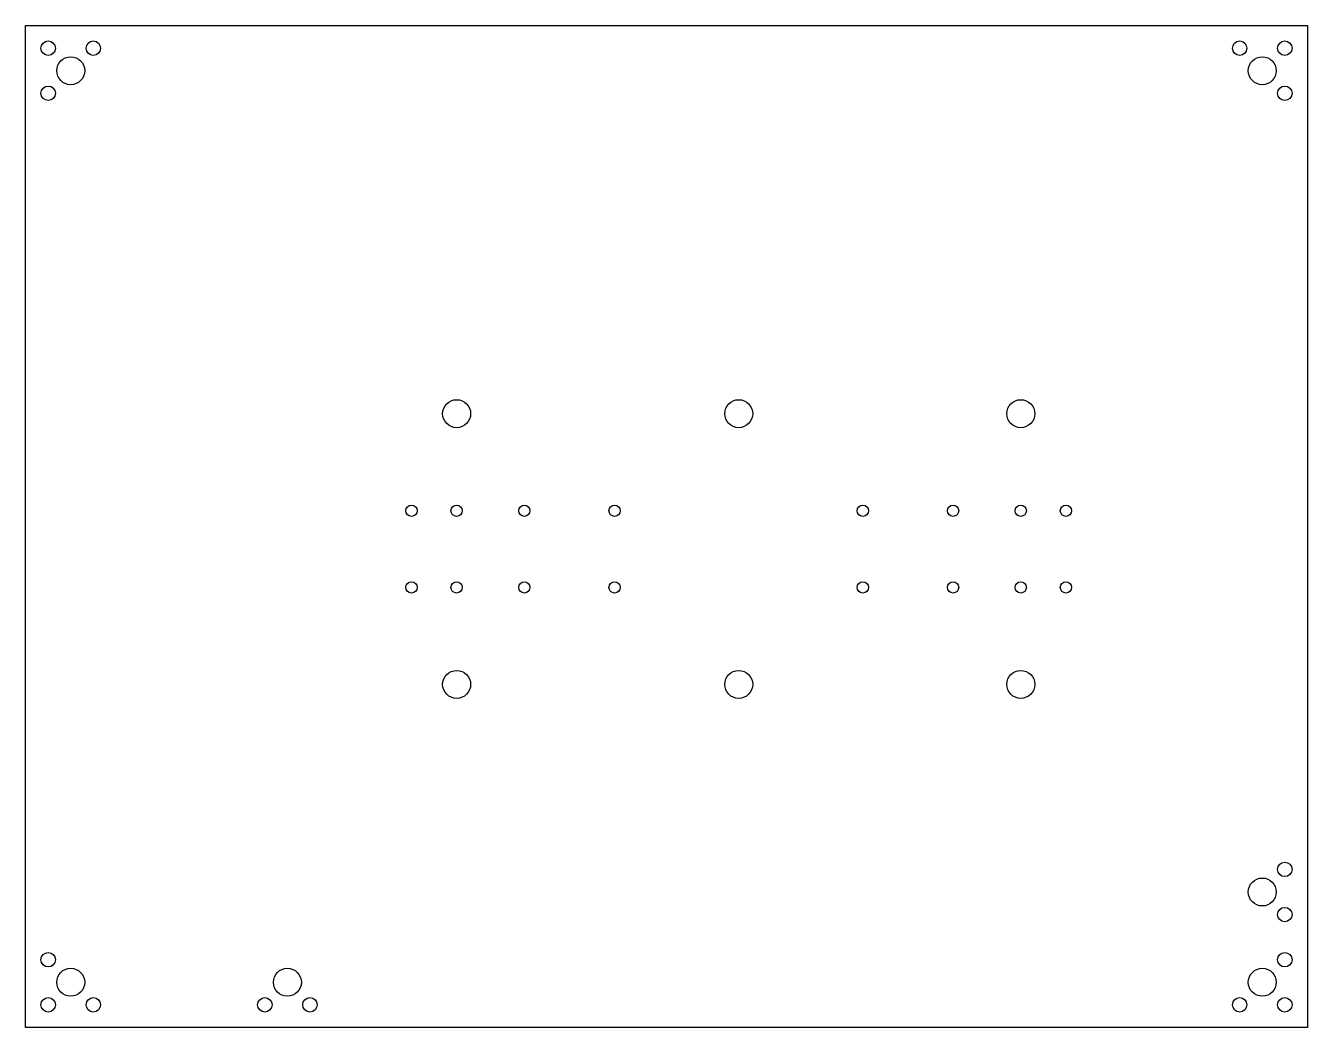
# Model space of a CAD drawing. Header units: millimetres. Extents: x -158 to 126, y -106 to 116.
import ezdxf

# ---------------------------------------------------------------- set-up
doc = ezdxf.new("R2010")
doc.units = ezdxf.units.MM
doc.layers.get('0').update_dxf_attribs({"linetype": 'CONTINUOUS'})

msp = doc.modelspace()

# ---------------------------------------------------------------- linework, layer by layer
msp.add_lwpolyline([(-158, 116), (126, 116), (126, -106), (-158, -106)], close=True)
for centre, radius in [((-153, 111), 1.6), ((-143, 111), 1.6), ((111, 111), 1.6), ((121, 111), 1.6), ((-148, 106), 3.1), ((116, 106), 3.1), ((-153, 101), 1.6), ((121, 101), 1.6), ((-62.5, 30), 3.1), ((0, 30), 3.1), ((62.5, 30), 3.1), ((-72.5, 8.5), 1.25), ((-62.5, 8.5), 1.25), ((-47.5, 8.5), 1.25), ((-27.5, 8.5), 1.25), ((27.5, 8.5), 1.25), ((47.5, 8.5), 1.25), ((62.5, 8.5), 1.25), ((72.5, 8.5), 1.25), ((-72.5, -8.5), 1.25), ((-62.5, -8.5), 1.25), ((-47.5, -8.5), 1.25), ((-27.5, -8.5), 1.25), ((27.5, -8.5), 1.25), ((47.5, -8.5), 1.25), ((62.5, -8.5), 1.25), ((72.5, -8.5), 1.25), ((-62.5, -30), 3.1), ((0, -30), 3.1), ((62.5, -30), 3.1), ((121, -71), 1.6), ((116, -76), 3.1), ((121, -81), 1.6), ((-153, -91), 1.6), ((121, -91), 1.6), ((-148, -96), 3.1), ((-100, -96), 3.1), ((116, -96), 3.1), ((-153, -101), 1.6), ((-143, -101), 1.6), ((-105, -101), 1.6), ((-95, -101), 1.6), ((111, -101), 1.6), ((121, -101), 1.6)]:
    msp.add_circle(centre, radius)

doc.saveas('drawing.dxf')
